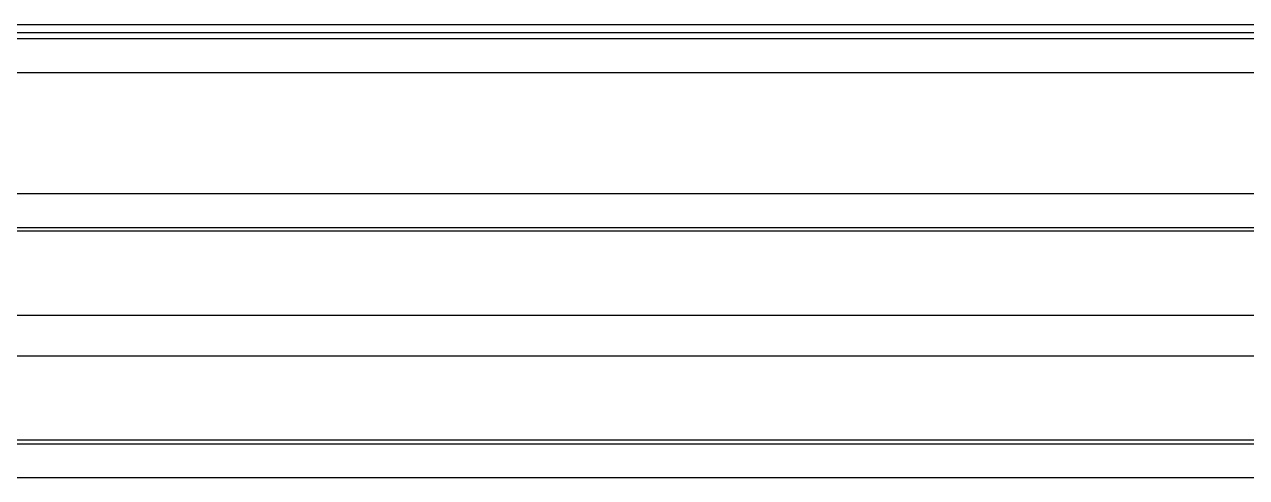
# Model space of a CAD drawing. Header units: millimetres. Extents: x -36 to 4467, y 2 to 3322.
# Drawn here: x 352 to 424.6, y 1504.9 to 1531.9 of the extents above; entities that cross this region are included whole.
import ezdxf

# ---------------------------------------------------------------- set-up
doc = ezdxf.new("R2010")
doc.units = ezdxf.units.MM

msp = doc.modelspace()

# ---------------------------------------------------------------- linework, layer by layer
for p, q in [((73.323, 1531.855), (533.822, 1531.855)), ((533.822, 1531.355), (73.323, 1531.355)), ((478.141, 1531.006), (185.402, 1531.006)), ((185.424, 1529.006), (478.141, 1529.006)), ((474.144, 1521.787), (185.424, 1521.787)), ((271.602, 1519.788), (440.543, 1519.788)), ((439.125, 1519.57), (273.02, 1519.57)), ((203.902, 1514.573), (474.362, 1514.573)), ((450.073, 1512.138), (203.902, 1512.138)), ((439.785, 1507.141), (272.36, 1507.141)), ((204.503, 1506.923), (450.073, 1506.923)), ((204.503, 1504.924), (450.073, 1504.924))]:
    msp.add_line(p, q)

doc.saveas('drawing.dxf')
